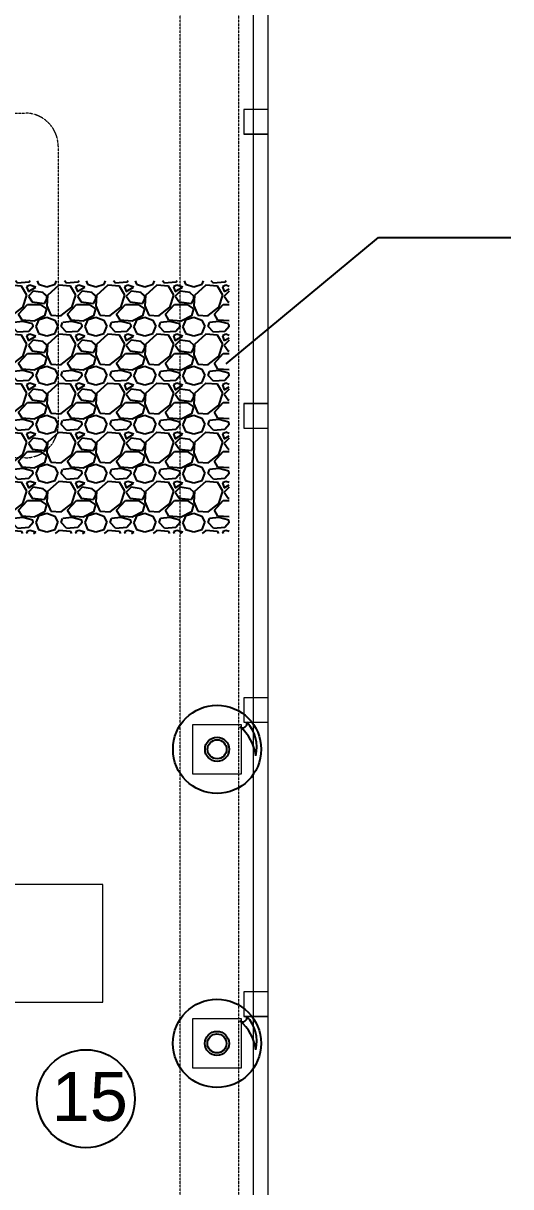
# Model space of a CAD drawing. Header units: inches. Extents: x 25480 to 951550, y -607927 to 1377809.
# Drawn here: x 507505 to 512480, y 362507 to 374375 of the extents above; entities that cross this region are included whole.
import ezdxf

# ---------------------------------------------------------------- set-up
doc = ezdxf.new("R2010")
doc.units = ezdxf.units.IN
doc.header["$MEASUREMENT"] = 0
doc.linetypes.add('HIDDEN', pattern=[0.375, 0.25, -0.125])
doc.layers.add('DIM', color=251, linetype='Continuous', lineweight=0)
for name, color, linetype in [('M-HVAC-EQPM-NEW', 5, 'Continuous'), ('M-X-BKGD', 8, 'Continuous'), ('PIPE FLOOR PLAN', 251, 'Continuous')]:
    doc.layers.add(name, color=color, linetype=linetype)
doc.styles.get("Standard").update_dxf_attribs({"font": 'arial.ttf'})

# ---------------------------------------------------------------- blocks, each defined once
blk = doc.blocks.new('123')
at = {"layer": 'DIM', "color": 8, "linetype": 'Continuous', "lineweight": 0, "ltscale": 10}
for p, q in [((-776145, -1075616), (-744963, -1075616)), ((-767145, -1075616), (-764395, -1075616)), ((-764145, -1075616), (-761395, -1075616)), ((-761145, -1075616), (-758395, -1075616)), ((-758145, -1075616), (-755395, -1075616)), ((-755145, -1075616), (-752395, -1075616)), ((-786820, -1075766), (-744795, -1075766)), ((-786820, -1075766), (-745047, -1075766))]:
    blk.add_line(p, q, dxfattribs=at)
blk.add_lwpolyline([(-764922, -1074993), (-764922, -1075493), (-764422, -1075493), (-764422, -1074993)], close=True, dxfattribs=at)
at = {"layer": 'DIM'}
for points in [[(-764395, -1075516), (-764395, -1075766), (-764145, -1075766), (-764145, -1075516)], [(-761395, -1075516), (-761395, -1075766), (-761145, -1075766), (-761145, -1075516)], [(-758395, -1075516), (-758395, -1075766), (-758145, -1075766), (-758145, -1075516)], [(-755395, -1075516), (-755395, -1075766), (-755145, -1075766), (-755145, -1075516)]]:
    blk.add_lwpolyline(points, close=True, dxfattribs=at)
at = {"layer": 'PIPE FLOOR PLAN', "color": 8}
for radius in [450, 123, 97.2]:
    blk.add_circle((-764672, -1075243), radius, dxfattribs=at)
for centre, radius, start, end in [((-764801, -1075178), 467, 277.9441, 320.238), ((-764406, -1075503), 46.1, 144.3096, 283.2578), ((-764651, -1075281), 369, 256.5635, 313.6447)]:
    blk.add_arc(centre, radius, start, end, dxfattribs=at)

msp = doc.modelspace()

# ---------------------------------------------------------------- hatches: boundary and pattern name
at = {"layer": 'M-X-BKGD'}
h = msp.add_hatch(dxfattribs=at)
h.set_pattern_fill('GRAVEL', color=8, scale=500, style=0)
h.set_pattern_definition([(228.0128, (478103.413, 313779.43), (-3999.999116, -4500.00067), [67.268, -6659.544]), (184.9697, (478058.413, 313729.428), (6000.000526, 499.9956535), [115.434, -11427.9625]), (132.5104, (477943.413, 313719.428), (4999.995359, -5500.004337), [81.394, -8058.016]), (267.2737, (477748.413, 313594.428), (499.998009, 10000.0001475), [105.119, -10406.779]), (292.8337, (477743.413, 313489.428), (-2500.004953, 5999.998206), [103.0775, -10204.6865]), (357.2737, (477783.413, 313394.428), (-10000.0001475, 499.998009), [105.119, -10406.779]), (37.6942, (477888.413, 313389.428), (-6500.003673, -4999.9952026), [139.0145, -13762.4245]), (72.2553, (477998.413, 313474.428), (3500.0053814, 10999.9981156), [131.244, -12993.1605]), (121.4296, (478038.413, 313599.428), (-4000.004117, 6499.997518), [105.475, -10442.0365]), (175.2364, (477983.413, 313689.43), (5500.000473, -499.995766), [120.416, -5900.3815]), (222.3974, (477863.413, 313699.428), (-6000.0036755, -5499.996041), [155.724, -15416.6875]), (138.8141, (478243.413, 313589.43), (-3500.001473, 2999.998657), [53.1505, -5261.922]), (171.4692, (478203.413, 313624.428), (6499.999142, -1000.003955), [101.1185, -10010.7555]), (225, (478103.4, 313639.43), (-6e-14, -500.0002), [70.7105, -636.396]), (203.1986, (478068.41, 313699.43), (2499.999865, 1000.00066), [38.079, -3769.8075]), (291.8014, (478033.41, 313684.43), (-499.99996, 1500.00014), [53.8515, -2638.731]), (30.9638, (478053.41, 313634.43), (1499.99901, 1000.00124), [87.4645, -2828.0115]), (161.5651, (478128.41, 313679.43), (1000.0002, -499.9992), [63.2455, -1517.8935]), (16.3895, (477743.413, 313684.428), (5000.001099, 1499.996355), [88.6, -8771.4225]), (70.3462, (477828.413, 313709.428), (-1999.997624, -5500.001068), [74.3305, -7358.704]), (293.1986, (478128.41, 313779.43), (-1000.00066, 2499.999865), [76.1575, -3731.729]), (343.6105, (478158.413, 313709.428), (-5000.001099, 1499.996355), [88.6, -8771.4225]), (339.444, (477743.413, 313374.43), (-2500.00092, 999.998), [85.44, -4186.562]), (294.7751, (477823.413, 313344.43), (-2499.996095, 5500.001711), [71.589, -7087.3215]), (66.8014, (478133.41, 313279.43), (1000.00066, 2499.999865), [76.1575, -3731.729]), (17.354, (478163.413, 313349.428), (-6500.00101, -1999.997251), [83.8155, -8297.712]), (69.444, (477888.413, 313279.43), (-999.998, -2500.00092), [42.72, -4229.282]), (101.3099, (478103.41, 313279.43), (-499.99882, 2000.00038), [25.495, -2524.0145]), (165.9638, (478098.41, 313304.43), (1500.00027, -499.99903), [103.0775, -1958.475]), (186.009, (477998.413, 313329.428), (4999.999875, 499.999659), [95.525, -9456.9615]), (303.6901, (478053.41, 313589.43), (-500.00067, 999.99978), [72.111, -1730.6645]), (353.1572, (478093.413, 313529.428), (8499.999683, -1000.003999), [125.897, -12463.7815]), (60.9454, (478218.413, 313514.43), (-2000.000014, -3500.000192), [51.478, -5096.337]), (90, (478243.4, 313559.43), (-500, 500), [30, -470]), (120.2564, (477988.413, 313344.43), (1999.997443, -3500.001228), [69.462, -6876.76]), (48.0128, (477953.413, 313404.43), (3999.999116, 4500.00067), [134.536, -6592.276]), (0, (478043.4, 313504.43), (500, 500), [130, -370]), (325.3048, (478173.413, 313504.428), (-4999.99713, 3500.004305), [79.057, -7826.637]), (254.0546, (478238.41, 313459.43), (-499.999945, -2000.00006), [72.801, -3567.254]), (207.646, (478218.413, 313389.428), (-9499.9979036, -5000.0038566), [118.5325, -11734.737]), (175.4261, (478113.413, 313334.428), (-6500.000279, 499.9974006), [125.3995, -12414.537])])
h.paths.add_polyline_path([(507245, 369169), (509607, 369169), (509607, 371748), (507245, 371748)])

# ---------------------------------------------------------------- linework, layer by layer
at = {"layer": 'M-HVAC-EQPM-NEW', "color": 8}
for radius in [450, 123, 97.2]:
    msp.add_circle((509483, 366969), radius, dxfattribs=at)
at = {"layer": 'M-HVAC-EQPM-NEW'}
msp.add_circle((508144, 363405), 500, dxfattribs=at)
at = {"layer": 'M-X-BKGD', "color": 8, "linetype": 'Continuous', "lineweight": 0, "ltscale": 10}
for p, q in [((510006, 341821), (510006, 383846)), ((510006, 341821), (510006, 383594)), ((509856, 373495), (509856, 376245)), ((509856, 373495), (509856, 376245)), ((509856, 370495), (509856, 373245)), ((509856, 370495), (509856, 373245)), ((509856, 367495), (509856, 370245)), ((509856, 367495), (509856, 370245)), ((509856, 364495), (509856, 367245)), ((509856, 364495), (509856, 367245)), ((509856, 361495), (509856, 364245)), ((509856, 361495), (509856, 364245))]:
    msp.add_line(p, q, dxfattribs=at)
at = {"layer": 'M-X-BKGD', "color": 8, "linetype": 'HIDDEN', "lineweight": 0, "ltscale": 10}
for p, q in [((509106, 341821), (509106, 383509)), ((509706, 341821), (509706, 383509))]:
    msp.add_line(p, q, dxfattribs=at)
at = {"layer": 'M-X-BKGD', "color": 8}
for p, q in [((509575, 370900), (511130, 372191)), ((511130, 372191), (512480, 372191))]:
    msp.add_line(p, q, dxfattribs=at)
at = {"layer": 'M-X-BKGD', "color": 8, "linetype": 'Continuous', "lineweight": 0, "ltscale": 10}
for points in [[(509756, 373245), (510006, 373245), (510006, 373495), (509756, 373495)], [(509756, 370245), (510006, 370245), (510006, 370495), (509756, 370495)], [(509756, 367245), (510006, 367245), (510006, 367495), (509756, 367495)], [(509233, 366719), (509733, 366719), (509733, 367219), (509233, 367219)], [(507116, 364390), (508316, 364390), (508316, 365590), (507116, 365590)], [(509756, 364245), (510006, 364245), (510006, 364495), (509756, 364495)]]:
    msp.add_lwpolyline(points, close=True, dxfattribs=at)
at = {"layer": 'M-X-BKGD', "color": 8, "linetype": 'HIDDEN', "lineweight": 0, "ltscale": 10}
msp.add_lwpolyline([(491371, 370280), (491371, 373121, -0.414214), (491709, 373459), (507523, 373459, -0.414214), (507861, 373121), (507861, 370280, -0.414214), (507523, 369942), (491709, 369942, -0.414214)], format="xyb", close=True, dxfattribs=at)
at = {"layer": 'M-X-BKGD', "color": 8}
for centre, radius, start, end in [((509742, 367234), 46.1, 234.3096, 13.2578), ((509520, 366990), 369, 346.5635, 43.6447), ((509417, 366840), 467, 7.9441, 50.238)]:
    msp.add_arc(centre, radius, start, end, dxfattribs=at)

# ---------------------------------------------------------------- block references
at = {"layer": 'M-X-BKGD', "color": 8, "rotation": 90}
msp.add_blockref('123', (-565761, 1128641), dxfattribs=at)

# ---------------------------------------------------------------- texts
at = {"layer": 'M-HVAC-EQPM-NEW', "insert": (507795, 363679), "char_height": 500, "attachment_point": 1}
msp.add_mtext_dynamic_manual_height_columns('15', width=1130, gutter_width=1, heights=[0], dxfattribs=at)

doc.saveas('drawing.dxf')
